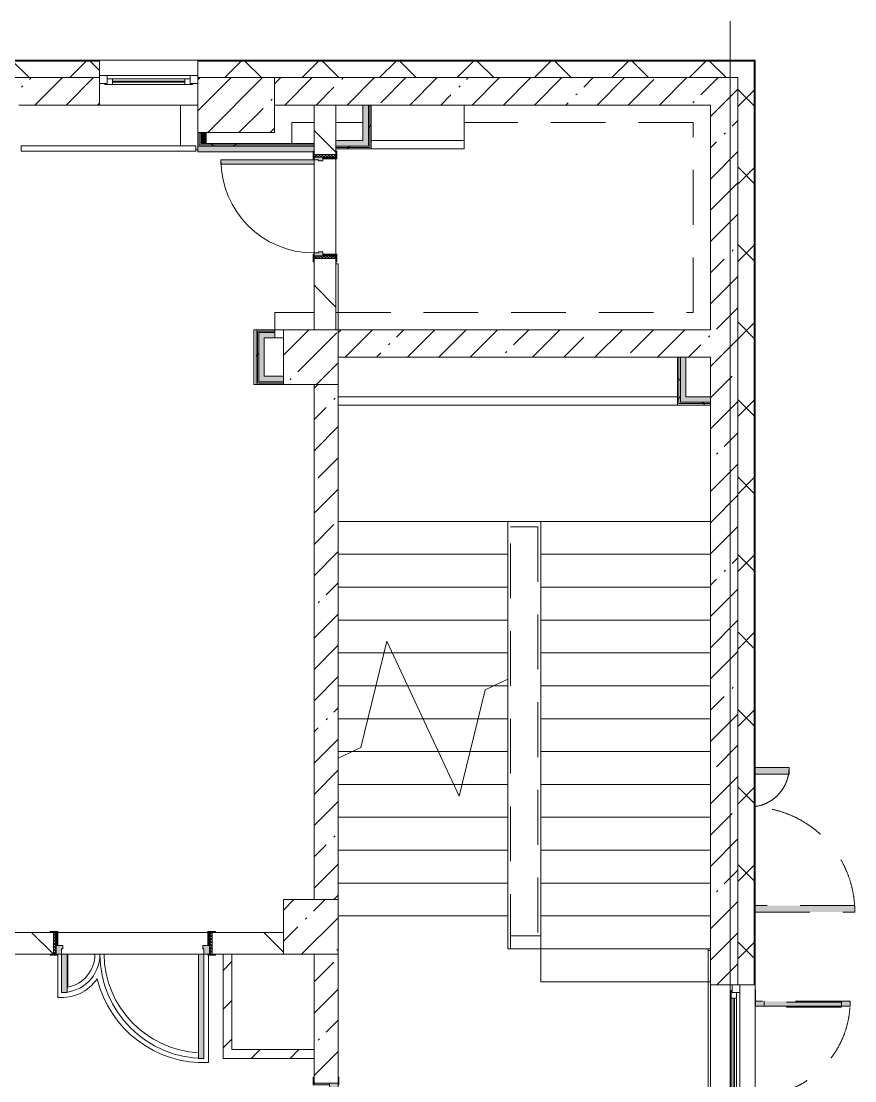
# Model space of a CAD drawing. Header units: millimetres. Extents: x 34897 to 231692, y -8553 to 29000.
# Drawn here: x 223218 to 230830, y 12246 to 21915 of the extents above; entities that cross this region are included whole.
import ezdxf

# ---------------------------------------------------------------- set-up
doc = ezdxf.new("R2010")
doc.units = ezdxf.units.MM
doc.linetypes.add('200_ШТРИХ__ш1_п0_6_', pattern=[800, 500, -300])
for name, color, linetype, lineweight in [('A-DETL-MBND-1', 7, '200_ШТРИХ__ш1_п0_6_', 9), ('A-GLAZ-2', 7, 'Continuous', 5), ('A-WALL', 7, 'Continuous', 9), ('A-WALL-3', 7, 'Continuous', 5), ('I-WALL-4', 7, 'Continuous', 5), ('S-COLS-3', 7, 'Continuous', 5), ('S-STRS-2', 7, 'Continuous', 5), ('S-STRS-MBND-2', 7, 'Continuous', 5), ('Оси', 7, 'Continuous', 9)]:
    doc.layers.add(name, color=color, linetype=linetype, lineweight=lineweight)
for name, color, linetype, lineweight, true_color in [('A-DOOR-1', 7, 'Continuous', 5, 0xaaaaaa), ('A-DOOR-2', 7, 'Continuous', 5, 0xe2e2e2), ('A-DOOR-FRAM-1', 7, 'Continuous', 5, 0xe2e2e2), ('A-DOOR-FRAM-2', 7, 'Continuous', 5, 0xaaaaaa), ('A-FLOR-1', 7, 'Continuous', 5, 0xaaaaaa), ('I-WALL-2', 7, 'Continuous', 5, 0xe7e7e7), ('I-WALL-3', 7, 'Continuous', 9, 0xe7e7e7)]:
    doc.layers.add(name, color=color, linetype=linetype, lineweight=lineweight, true_color=true_color)
pattern_1 = [(45, (104681.5, 0), (-285.1231, 285.1231), []), (45, (104966.64, 0), (-285.1231, 285.1231), [504.031, -100.806, 16.764, -84.042])]
pattern_2 = [(45, (104681.5, 0), (-353.5534, 353.5534), []), (135, (104681.5, 0), (-353.5534, -353.5534), [])]
pattern_3 = [(135, (104681.5, 0), (-353.5534, -353.5534), [])]
pattern_4 = [(45, (104681.52, 0), (-176.7767, 176.7767), [])]
pattern_5 = [(45, (104681.5, 0), (-530.33, 530.33), []), (135, (104681.5, 0), (-530.33, -530.33), [])]

# ---------------------------------------------------------------- blocks, each defined once
blk = doc.blocks.new('110_Дверь_СКБ_2Ст - Д-1_л_Лестничная клетка EIS60 2-32142534-2_10_2_птичка')
at = {"layer": 'A-DOOR-2'}
for points in [[(662.5, 110), (662.5, 1010), (612.5, 1010), (612.5, 110)], [(-587.5, 510), (-637.5, 510), (-637.5, 110), (-587.5, 110), (-587.5, 433.2)], [(712.5, 30), (697.5, 30), (697.5, -110), (712.5, -110), (712.5, -30.6)]]:
    blk.add_hatch(color=256, dxfattribs=at).paths.add_polyline_path(points)
h = blk.add_hatch(color=256, dxfattribs=at)
h.paths.add_polyline_path([(712.5, 110), (662.5, 110), (662.5, 60), (652.5, 60), (652.5, 30), (712.5, 30)])
h.paths.add_polyline_path([(-627.5, 30), (-627.5, 60), (-637.5, 60), (-637.5, 110), (-687.5, 110), (-687.5, 30)])
at = {"layer": 'A-DOOR-FRAM-1'}
for points in [[(-672.5, 110), (-672.5, 118), (-742.5, 118), (-742.5, 110)], [(767.5, 110), (767.5, 118), (697.5, 118), (697.5, 110)], [(-672.5, 30), (-687.5, 30), (-687.5, -110), (-672.5, -110), (-672.5, -30.6)], [(-672.5, -110), (-742.5, -110), (-742.5, -118), (-672.5, -118)], [(767.5, -118), (767.5, -110), (697.5, -110), (697.5, -118)]]:
    blk.add_hatch(color=256, dxfattribs=at).paths.add_polyline_path(points)
at = {"layer": 'A-DOOR-1'}
for p, q in [((662.5, 1010), (612.5, 1010)), ((612.5, 1010), (612.5, 110)), ((662.5, 110), (662.5, 1010)), ((-637.5, 510), (-637.5, 110)), ((-587.5, 510), (-637.5, 510)), ((-587.5, 110), (-587.5, 510)), ((-637.5, 110), (-587.5, 110)), ((612.5, 110), (662.5, 110))]:
    blk.add_line(p, q, dxfattribs=at)
for centre, radius, start, end in [((662.5, 110), 900, 90, 180), ((-637.5, 110), 400, 360, 90)]:
    blk.add_arc(centre, radius, start, end, dxfattribs=at)
at = {"layer": 'A-DOOR-FRAM-2'}
for p, q in [((-672.5, 118), (-742.5, 118)), ((-742.5, 118), (-742.5, 110)), ((-742.5, 110), (-672.5, 110)), ((-637.5, 110), (-687.5, 110)), ((-687.5, 110), (-687.5, 30)), ((-672.5, 110), (-672.5, 118)), ((-637.5, 60), (-637.5, 110)), ((662.5, 110), (662.5, 60)), ((712.5, 110), (662.5, 110)), ((767.5, 118), (697.5, 118)), ((697.5, 118), (697.5, 110)), ((697.5, 110), (767.5, 110)), ((712.5, 30), (712.5, 110)), ((767.5, 110), (767.5, 118)), ((-687.5, 30), (-627.5, 30)), ((-672.5, 30), (-687.5, 30)), ((-687.5, 30), (-687.5, -110)), ((-672.5, -110), (-672.5, 30)), ((-627.5, 60), (-637.5, 60)), ((-627.5, 30), (-627.5, 60)), ((662.5, 60), (652.5, 60)), ((652.5, 60), (652.5, 30)), ((652.5, 30), (712.5, 30)), ((712.5, 30), (697.5, 30)), ((697.5, 30), (697.5, -110)), ((712.5, -110), (712.5, 30)), ((-672.5, -110), (-742.5, -110)), ((-742.5, -110), (-742.5, -118)), ((-742.5, -118), (-672.5, -118)), ((-687.5, -110), (-672.5, -110)), ((-672.5, -118), (-672.5, -110)), ((697.5, -110), (712.5, -110)), ((767.5, -110), (697.5, -110)), ((697.5, -110), (697.5, -118)), ((697.5, -118), (767.5, -118)), ((767.5, -118), (767.5, -110))]:
    blk.add_line(p, q, dxfattribs=at)
blk = doc.blocks.new('120_Окно_СКБ_1Ст - 120_Окно_СКБ_1Ст 900х2500_h_ с форточкой-V114-2_10_2_птичка')
at = {"layer": 'A-GLAZ-2'}
for p, q in [((-450, -127), (-450, -57)), ((-450, -57), (-380, -57)), ((450, -57), (-450, -57)), ((-380, -57), (-380, -127)), ((380, -87), (-380, -87)), ((-380, -87), (-380, -127)), ((-330, -137), (-330, -87)), ((330, -137), (330, -87)), ((380, -127), (380, -57)), ((380, -57), (450, -57)), ((380, -127), (380, -87)), ((450, -57), (450, -127)), ((-380, -127), (-450, -127)), ((-450, -127), (-400, -127)), ((-380, -127), (-400, -127)), ((-400, -127), (-400, -137)), ((-400, -137), (400, -137)), ((400, -137), (-400, -137)), ((-330, -107), (330, -107)), ((330, -117), (-330, -117)), ((450, -127), (380, -127)), ((400, -127), (380, -127)), ((400, -127), (449.8, -127)), ((400, -137), (400, -127))]:
    blk.add_line(p, q, dxfattribs=at)
blk = doc.blocks.new('120_Окно_СКБ_1Ст - 120_Окно_СКБ_1Ст 1200х2500_h_ с форточкой2-24160662-2_10_2_птичка')
at = {"layer": 'A-GLAZ-2'}
for p, q in [((-600, -127), (-600, -57)), ((-600, -57), (-530, -57)), ((600, -57), (-600, -57)), ((-530, -57), (-530, -127)), ((530, -87), (-530, -87)), ((-530, -87), (-530, -127)), ((-480, -137), (-480, -87)), ((480, -137), (480, -87)), ((530, -127), (530, -57)), ((530, -57), (600, -57)), ((530, -127), (530, -87)), ((600, -57), (600, -127)), ((-530, -127), (-600, -127)), ((-600, -127), (-550, -127)), ((-530, -127), (-550, -127)), ((-550, -127), (-550, -137)), ((-550, -137), (550, -137)), ((550, -137), (-550, -137)), ((-480, -107), (480, -107)), ((480, -117), (-480, -117)), ((600, -127), (530, -127)), ((550, -127), (530, -127)), ((550, -127), (600, -127)), ((550, -137), (550, -127))]:
    blk.add_line(p, q, dxfattribs=at)
blk = doc.blocks.new('110_Дверь_СКБ_1Ст_Внутренняя1 - Д-8 950x2100h_охрана-V65-2_10_2_птичка')
at = {"layer": 'A-DOOR-1'}
h = blk.add_hatch(dxfattribs=at)
h.set_pattern_fill('FP_106', color=256, style=0, pattern_type=2)
h.set_pattern_definition([(135, (1826.41, 164.685), (-14.14214, -14.14214), []), (225, (1826.41, 164.685), (14.14214, -14.14214), [])])
h.paths.add_polyline_path([(487.5, 100), (462.5, 100), (462.5, -100), (487.5, -100), (487.5, -34.8)])
at = {"layer": 'A-DOOR-2'}
h = blk.add_hatch(color=256, dxfattribs=at)
h.paths.add_polyline_path([(-437.5, 100), (-437.5, 20), (-402.5, 20), (-402.5, 60), (-412.5, 60), (-416.2, 100)])
h.paths.add_polyline_path([(437.5, 100), (437.5, 60), (427.5, 60), (427.5, 20), (462.5, 20), (462.5, 100)])
at = {"layer": 'A-DOOR-FRAM-1'}
for points in [[(397.5, 950), (397.5, 100), (437.5, 100), (437.5, 950)], [(-492.5, 108), (-492.5, 100), (-422.5, 100), (-422.5, 108)], [(511.4, 108), (447.5, 108), (447.5, 100), (517.5, 100), (517.5, 108)], [(-422.5, 20), (-437.5, 20), (-437.5, -100), (-422.5, -100), (-422.5, -34.8)], [(462.5, 20), (447.5, 20), (447.5, -100), (462.5, -100), (462.5, -34.8)], [(-492.5, -100), (-492.5, -108), (-422.5, -108), (-422.5, -100)], [(517.5, -100), (447.5, -100), (447.5, -108), (517.5, -108)]]:
    blk.add_hatch(color=256, dxfattribs=at).paths.add_polyline_path(points)
at = {"layer": 'A-DOOR-FRAM-2'}
h = blk.add_hatch(dxfattribs=at)
h.set_pattern_fill('FP_107', color=256, style=0, pattern_type=2)
h.set_pattern_definition([(45, (-296.384, 164.685), (-14.1421, 14.1421), []), (135, (-296.384, 164.685), (-14.1421, -14.1421), [])])
h.paths.add_polyline_path([(-437.5, 100), (-462.5, 100), (-462.5, -100), (-437.5, -100), (-437.5, -34.8)])
at = {"layer": 'A-DOOR-1'}
for p, q in [((437.5, 950), (397.5, 950)), ((397.5, 950), (397.5, 100)), ((437.5, 100), (437.5, 950)), ((397.5, 100), (437.5, 100))]:
    blk.add_line(p, q, dxfattribs=at)
blk.add_arc((437.5, 100), 850, 90, 180, dxfattribs=at)
at = {"layer": 'A-DOOR-FRAM-2'}
for p, q in [((-422.5, 108), (-492.5, 108)), ((-492.5, 108), (-492.5, 100)), ((-492.5, 100), (-422.5, 100)), ((-437.5, 100), (-462.5, 100)), ((-462.5, 100), (-462.5, -100)), ((-412.5, 100), (-437.5, 100)), ((-437.5, 100), (-437.5, 20)), ((-437.5, -100), (-437.5, 100)), ((-422.5, 100), (-437.5, 100)), ((-437.5, 100), (-437.5, 99)), ((-437.5, 99), (-422.5, 99)), ((-422.5, 100), (-422.5, 108)), ((-422.5, 99), (-422.5, 100)), ((-412.5, 60), (-412.5, 100)), ((437.5, 100), (437.5, 60)), ((462.5, 100), (437.5, 100)), ((517.5, 108), (447.5, 108)), ((447.5, 108), (447.5, 100)), ((462.5, 100), (447.5, 100)), ((447.5, 100), (447.5, 99)), ((447.5, 100), (517.5, 100)), ((447.5, 99), (462.5, 99)), ((462.5, 20), (462.5, 100)), ((487.5, 100), (462.5, 100)), ((462.5, 100), (462.5, -100)), ((462.5, 99), (462.5, 100)), ((487.5, -100), (487.5, 100)), ((517.5, 100), (517.5, 108)), ((-437.5, 20), (-402.5, 20)), ((-422.5, 20), (-437.5, 20)), ((-437.5, 20), (-437.5, -100)), ((-422.5, -100), (-422.5, 20)), ((-402.5, 60), (-412.5, 60)), ((-402.5, 20), (-402.5, 60)), ((437.5, 60), (427.5, 60)), ((427.5, 60), (427.5, 20)), ((427.5, 20), (462.5, 20)), ((462.5, 20), (447.5, 20)), ((447.5, 20), (447.5, -100)), ((462.5, -100), (462.5, 20)), ((-422.5, -100), (-492.5, -100)), ((-492.5, -100), (-492.5, -108)), ((-492.5, -108), (-422.5, -108)), ((-462.5, -100), (-437.5, -100)), ((-437.5, -100), (-422.5, -100)), ((-422.5, -108), (-422.5, -100)), ((447.5, -100), (462.5, -100)), ((517.5, -100), (447.5, -100)), ((447.5, -100), (447.5, -108)), ((447.5, -108), (517.5, -108)), ((462.5, -100), (487.5, -100)), ((517.5, -108), (517.5, -100))]:
    blk.add_line(p, q, dxfattribs=at)
blk = doc.blocks.new('BSC_Колонна _Прямоугольная - 700х500-23282984-2_10_2_птичка')
at = {"layer": 'S-COLS-3'}
h = blk.add_hatch(dxfattribs=at)
h.set_pattern_fill('FP_170', color=256, style=0, pattern_type=2)
h.set_pattern_definition([(45, (-120500, -21150), (-285.1231, 285.1231), []), (45, (-120214.88, -21150), (-285.1231, 285.1231), [504.031, -100.806, 16.764, -84.042])])
h.paths.add_polyline_path([(-138.1, -250), (350, -250), (350, 250), (-350, 250), (-350, -250)])
for p, q in [((350, 250), (-350, 250)), ((-350, 250), (-350, -250)), ((350, -250), (350, 250)), ((-350, -250), (350, -250))]:
    blk.add_line(p, q, dxfattribs=at)
blk = doc.blocks.new('110_Дверь_СКБ_2Ст_Наружная - ДН-3_1_л__ Двухстворчатая 1200 х2900 из подвала EI30-23667726-2_10_2_птичка')
at = {"layer": 'A-DETL-MBND-1'}
for points in [[(679.5, 989), (619.5, 989), (619.5, 79), (679.5, 79)], [(-580.5, 79), (-580.5, 389), (-640.5, 389), (-640.5, 79)]]:
    blk.add_hatch(color=256, dxfattribs=at).paths.add_polyline_path(points)
for p, q in [((679.5, 989), (619.5, 989)), ((619.5, 989), (619.5, 79)), ((679.5, 79), (679.5, 989)), ((-640.5, 389), (-640.5, 79)), ((-580.5, 389), (-640.5, 389)), ((-580.5, 79), (-580.5, 389))]:
    blk.add_line(p, q, dxfattribs=at)
for centre, radius, start, end in [((679.5, 29), 960, 90, 176.98148), ((-640.5, 29), 360, 8.16602, 90)]:
    blk.add_arc(centre, radius, start, end, dxfattribs=at)
blk = doc.blocks.new('Дверь_Витражная_СКБ_2Ст - ВН-6-31912847-2_10_2_птичка')
at = {"layer": 'A-DETL-MBND-1'}
for points in [[(-643, -370), (-598, -370), (-598, -20), (-643, -20)], [(562, -884), (607, -884), (607, -20), (562, -20)]]:
    blk.add_hatch(color=256, dxfattribs=at).paths.add_polyline_path(points)
for p, q in [((-607, -20), (-715, -20)), ((-715, -20), (-607, -20)), ((-598, -20), (-643, -20)), ((-643, -370), (-643, -20)), ((-598, -20), (-643, -20)), ((-643, -20), (-643, -370)), ((-607, -370), (-607, -20)), ((-598, -370), (-598, -20)), ((-598, -370), (-598, -20)), ((562, -20), (607, -20)), ((562, -884), (562, -20)), ((562, -20), (562, -884)), ((607, -20), (562, -20)), ((607, -884), (607, -20)), ((607, -884), (607, -20)), ((607, -20), (715, -20)), ((607, -20), (715, -20)), ((607, -884), (607, -20)), ((-643, -100), (-598, -100)), ((-633, -290), (-633, -100)), ((-589, -290), (-589, -100)), ((553, -804), (553, -100)), ((607, -100), (562, -100)), ((597, -804), (597, -100)), ((-643, -290), (-598, -290)), ((-643, -370), (-598, -370)), ((-643, -370), (-598, -370)), ((607, -804), (562, -804)), ((607, -884), (562, -884)), ((562, -884), (607, -884))]:
    blk.add_line(p, q, dxfattribs=at)
for centre, radius, start, end in [((-607, -20), 350, 270, 0), ((607, -20), 864, 180, 270)]:
    blk.add_arc(centre, radius, start, end, dxfattribs=at)
blk = doc.blocks.new('BSC_Колонна _Прямоугольная - 500х500-22291386-2_10_2_птичка')
at = {"layer": 'S-COLS-3'}
h = blk.add_hatch(dxfattribs=at)
h.set_pattern_fill('FP_191', color=256, style=0, pattern_type=2)
h.set_pattern_definition([(45, (-121180, -13650), (-285.1231, 285.1231), []), (45, (-120894.88, -13650), (-285.1231, 285.1231), [504.031, -100.806, 16.764, -84.042])])
h.paths.add_polyline_path([(-250, -250), (250, -250), (250, 250), (-250, 250), (-250, -115.2)])
for p, q in [((250, 250), (-250, 250)), ((-250, 250), (-250, -250)), ((250, -250), (250, 250)), ((-250, -250), (250, -250))]:
    blk.add_line(p, q, dxfattribs=at)
blk = doc.blocks.new('BSC_Колонна _Прямоугольная - 500х500-V171-2_10_2_птичка')
at = {"layer": 'S-COLS-3'}
h = blk.add_hatch(dxfattribs=at)
h.set_pattern_fill('FP_200', color=256, style=0, pattern_type=2)
h.set_pattern_definition([(45, (-121180, -18850), (-285.1231, 285.1231), []), (45, (-120894.88, -18850), (-285.1231, 285.1231), [504.031, -100.806, 16.764, -84.042])])
h.paths.add_polyline_path([(-250, -250), (250, -250), (250, 250), (-250, 250), (-250, -109.1)])
for p, q in [((250, 250), (-250, 250)), ((-250, 250), (-250, -250)), ((250, -250), (250, 250)), ((-250, -250), (250, -250))]:
    blk.add_line(p, q, dxfattribs=at)
blk = doc.blocks.new('110_Дверь_СКБ_2Ст - Д-6_п__ ДОО_Дв_1450x2100h_Дверь из раздевальной в коридор-32371698-2_10_2_птичка')
at = {"layer": 'A-DOOR-1'}
h = blk.add_hatch(dxfattribs=at)
h.set_pattern_fill('FP_206', color=256, style=0, pattern_type=2)
h.set_pattern_definition([(225, (1576.41, -164.685), (-14.14214, 14.14214), []), (135, (1576.41, -164.685), (14.14214, 14.14214), [])])
h.paths.add_polyline_path([(737.5, -100), (737.5, 100), (712.5, 100), (712.5, -100)])
at = {"layer": 'A-DOOR-2'}
h = blk.add_hatch(color=256, dxfattribs=at)
h.paths.add_polyline_path([(-637.5, -100), (-637.5, -50), (-627.5, -50), (-627.5, -20), (-687.5, -20), (-687.5, -100)])
h.paths.add_polyline_path([(662.5, -100), (712.5, -100), (712.5, -20), (652.5, -20), (652.5, -50), (662.5, -50)])
for points in [[(-587.5, -450), (-587.5, -100), (-637.5, -100), (-637.5, -450)], [(612.5, -1050), (662.5, -1050), (662.5, -100), (612.5, -100)]]:
    blk.add_hatch(color=256, dxfattribs=at).paths.add_polyline_path(points)
at = {"layer": 'A-DOOR-FRAM-1'}
for points in [[(-672.5, 100), (-672.5, 108), (-742.5, 108), (-742.5, 100)], [(-672.5, -20), (-672.5, 100), (-687.5, 100), (-687.5, -20)], [(767.5, 100), (767.5, 108), (697.5, 108), (697.5, 100)], [(712.5, -20), (712.5, 100), (697.5, 100), (697.5, -20)], [(-672.5, -108), (-672.5, -100), (-742.5, -100), (-742.5, -108)], [(767.5, -108), (767.5, -100), (697.5, -100), (697.5, -108)]]:
    blk.add_hatch(color=256, dxfattribs=at).paths.add_polyline_path(points)
at = {"layer": 'A-DOOR-FRAM-2'}
h = blk.add_hatch(dxfattribs=at)
h.set_pattern_fill('FP_207', color=256, style=0, pattern_type=2)
h.set_pattern_definition([(315, (-546.384, -164.685), (-14.1421, -14.1421), []), (225, (-546.384, -164.685), (-14.1421, 14.1421), [])])
h.paths.add_polyline_path([(-687.5, -100), (-687.5, 100), (-712.5, 100), (-712.5, -100)])
at = {"layer": 'A-DOOR-1'}
for p, q in [((-637.5, -100), (-587.5, -100)), ((-637.5, -450), (-637.5, -100)), ((-587.5, -100), (-587.5, -450)), ((612.5, -100), (662.5, -100)), ((612.5, -1050), (612.5, -100)), ((662.5, -100), (662.5, -1050)), ((-587.5, -450), (-637.5, -450)), ((662.5, -1050), (612.5, -1050))]:
    blk.add_line(p, q, dxfattribs=at)
for centre, radius, start, end in [((-637.5, -100), 350, 270, 0), ((662.5, -100), 950, 180, 270)]:
    blk.add_arc(centre, radius, start, end, dxfattribs=at)
at = {"layer": 'A-DOOR-FRAM-2'}
for p, q in [((-742.5, 108), (-672.5, 108)), ((-742.5, 100), (-742.5, 108)), ((-672.5, 100), (-742.5, 100)), ((-712.5, 100), (-687.5, 100)), ((-712.5, -100), (-712.5, 100)), ((-687.5, 100), (-687.5, -100)), ((-687.5, 100), (-672.5, 100)), ((-687.5, -20), (-687.5, 100)), ((-672.5, 108), (-672.5, 100)), ((-672.5, 100), (-672.5, -20)), ((697.5, 100), (697.5, 108)), ((697.5, 108), (767.5, 108)), ((697.5, -20), (697.5, 100)), ((697.5, 100), (712.5, 100)), ((767.5, 100), (697.5, 100)), ((712.5, -100), (712.5, 100)), ((712.5, 100), (737.5, 100)), ((712.5, 100), (712.5, -20)), ((737.5, 100), (737.5, -100)), ((767.5, 108), (767.5, 100)), ((-687.5, -20), (-627.5, -20)), ((-687.5, -100), (-687.5, -20)), ((-672.5, -20), (-687.5, -20)), ((-637.5, -50), (-637.5, -100)), ((-627.5, -50), (-637.5, -50)), ((-627.5, -20), (-627.5, -50)), ((652.5, -20), (712.5, -20)), ((652.5, -50), (652.5, -20)), ((662.5, -50), (652.5, -50)), ((662.5, -100), (662.5, -50)), ((712.5, -20), (697.5, -20)), ((712.5, -20), (712.5, -100)), ((-742.5, -100), (-672.5, -100)), ((-742.5, -108), (-742.5, -100)), ((-672.5, -108), (-742.5, -108)), ((-687.5, -100), (-712.5, -100)), ((-637.5, -100), (-687.5, -100)), ((-672.5, -100), (-672.5, -108)), ((712.5, -100), (662.5, -100)), ((697.5, -108), (697.5, -100)), ((697.5, -100), (767.5, -100)), ((767.5, -108), (697.5, -108)), ((737.5, -100), (712.5, -100)), ((767.5, -100), (767.5, -108))]:
    blk.add_line(p, q, dxfattribs=at)
blk = doc.blocks.new('Зашивка приборов отопления30 - Зашивка приборов отопления-33323465-2_10_2_птичка')
at = {"layer": 'A-WALL-3'}
for p, q in [((121290.8, 18669.6), (124390.8, 18669.6)), ((124390.8, 18669.6), (121290.8, 18669.6)), ((121290.8, 18594.6), (124390.8, 18594.6))]:
    blk.add_line(p, q, dxfattribs=at)
blk = doc.blocks.new('Зашивка приборов отопления44 - Зашивка приборов отопления-33398827-2_10_2_птичка')
at = {"layer": 'A-WALL-3'}
for p, q in [((122140.8, 18669.6), (122140.8, 18994.6)), ((121290.8, 18669.6), (122140.8, 18669.6)), ((122141.3, 18669.6), (121290.8, 18669.6)), ((122141.3, 18594.6), (122141.3, 18669.6)), ((121290.8, 18594.6), (122141.3, 18594.6))]:
    blk.add_line(p, q, dxfattribs=at)

msp = doc.modelspace()

# ---------------------------------------------------------------- hatches: boundary and pattern name
at = {"layer": 'A-WALL-3'}
h = msp.add_hatch(dxfattribs=at)
h.set_pattern_fill('FP_93', color=256, style=0, pattern_type=2)
h.set_pattern_definition(pattern_2)
h.paths.add_polyline_path([(229911.5, 21400), (229911.5, 21550), (224831.7, 21550), (224831.7, 21400), (229761.5, 21400)])
h.paths.add_polyline_path([(223931.7, 21400), (223931.7, 21550), (222582, 21550), (222582, 21400), (223188.4, 21400)])
h.paths.add_polyline_path([(211130.6, 21400), (211532, 21400), (211532, 21550), (210231.7, 21550), (210231.7, 21400), (210731.5, 21400)])
h.paths.add_polyline_path([(213732, 21400), (213732, 21550), (212432, 21550), (212432, 21400), (212985.7, 21400)])
h.paths.add_polyline_path([(214632, 21400), (215931.5, 21400), (215931.5, 21550), (214632, 21550)])
h.paths.add_polyline_path([(220782, 21400), (221682, 21400), (221682, 21550), (220282, 21550), (220282, 21400), (220405.8, 21400)])
h.paths.add_polyline_path([(216831.5, 21400), (217982, 21400), (217982, 21550), (216831.5, 21550)])
h.paths.add_polyline_path([(204638, 21400), (205831.5, 21400), (205831.5, 21550), (201291.5, 21550), (201291.5, 21400), (203710.5, 21400)])
h.paths.add_polyline_path([(206731.5, 21400), (207931.7, 21400), (207931.7, 21550), (206731.5, 21550)])
h.paths.add_polyline_path([(197991.5, 21400), (197991.5, 21550), (197741.5, 21550), (197741.5, 21400)])
h = msp.add_hatch(dxfattribs=at)
h.set_pattern_fill('FP_93', color=256, style=0, pattern_type=2)
h.set_pattern_definition(pattern_2)
h.paths.add_polyline_path([(229761.5, -250), (229911.5, -250), (229911.5, 7700), (229761.5, 7700), (229761.5, -100)])
h.paths.add_polyline_path([(229911.5, 10000), (229911.5, 11920), (229761.5, 11920), (229761.5, 10000)])
h.paths.add_polyline_path([(229911.5, 13120), (229911.5, 21400), (229761.5, 21400), (229761.5, 13120)])
at = {"layer": 'I-WALL-2'}
for points in [[(226387.5, 20775), (226387.5, 21150), (226337.5, 21150), (226337.5, 20775)], [(226337.5, 20775), (226337.5, 20825), (226091.5, 20825), (226091.5, 20775)], [(225883.5, 20724), (225883.5, 20730), (225891.5, 20730), (225891.5, 20774), (224831.5, 20774), (224831.5, 20724), (225043.4, 20724)], [(225437.1, 18625), (225437.1, 19025), (225387.1, 19025), (225387.1, 18625)], [(229286.5, 18487.5), (229286.5, 18850), (229236.5, 18850), (229236.5, 18487.5)], [(225611.5, 18625), (225611.5, 18675), (225437.1, 18675), (225437.1, 18625)], [(229511.5, 18437.5), (229511.5, 18487.5), (229236.5, 18487.5), (229236.5, 18437.5)]]:
    msp.add_hatch(color=256, dxfattribs=at).paths.add_polyline_path(points)
at = {"layer": 'I-WALL-3'}
for points in [[(224906.5, 20799), (224906.5, 20900), (224856.5, 20900), (224856.5, 20799)], [(225533.5, 19025), (225533.5, 19075), (225387.1, 19075), (225387.1, 19025), (225507.2, 19025)]]:
    msp.add_hatch(color=256, dxfattribs=at).paths.add_polyline_path(points)
at = {"layer": 'I-WALL-4'}
h = msp.add_hatch(dxfattribs=at)
h.set_pattern_fill('FP_101', color=256, style=0, pattern_type=2)
h.set_pattern_definition(pattern_1)
h.paths.add_polyline_path([(216831.5, 21150), (217982, 21150), (217982, 21400), (216831.5, 21400)])
h.paths.add_polyline_path([(220782, 21150), (221682, 21150), (221682, 21400), (220782, 21400), (220782, 21239.3)])
h.paths.add_polyline_path([(225891.5, 21150), (225891.5, 21400), (225531.5, 21400), (225531.5, 21150)])
h.paths.add_polyline_path([(223197, 21150), (223931.7, 21150), (223931.7, 21400), (222582, 21400), (222582, 21150), (223188.4, 21150)])
h.paths.add_polyline_path([(205819, 21150), (205831.5, 21150), (205831.5, 21400), (205481.5, 21400), (205481.5, 21150), (205806.5, 21150)])
h.paths.add_polyline_path([(207420.5, 21150), (207931.7, 21150), (207931.7, 21400), (206731.5, 21400), (206731.5, 21150)])
h.paths.add_polyline_path([(210731.5, 21150), (211532, 21150), (211532, 21400), (210731.5, 21400)])
h.paths.add_polyline_path([(212985.7, 21150), (213732, 21150), (213732, 21400), (212432, 21400), (212432, 21150), (212906.5, 21150)])
h.paths.add_polyline_path([(215931.5, 21150), (215931.5, 21400), (215731.5, 21400), (215731.5, 21150), (215768.2, 21150)])
h.paths.add_polyline_path([(215031.5, 21150), (215031.5, 21400), (214632, 21400), (214632, 21150), (214840.7, 21150)])
h = msp.add_hatch(dxfattribs=at)
h.set_pattern_fill('FP_101', color=256, style=0, pattern_type=2)
h.set_pattern_definition(pattern_1)
h.paths.add_polyline_path([(229511.5, 21150), (229511.5, 21400), (225891.5, 21400), (225891.5, 21150), (227826, 21150)])
h = msp.add_hatch(dxfattribs=at)
h.set_pattern_fill('FP_101', color=256, style=0, pattern_type=2)
h.set_pattern_definition(pattern_1)
h.paths.add_polyline_path([(229681, 10600), (229761.5, 10600), (229761.5, 11920), (229511.5, 11920), (229511.5, 10600)])
h.paths.add_polyline_path([(229761.5, 13120), (229761.5, 21400), (229511.5, 21400), (229511.5, 13120), (229681, 13120)])
h = msp.add_hatch(dxfattribs=at)
h.set_pattern_fill('FP_104', color=256, style=0, pattern_type=2)
h.set_pattern_definition(pattern_3)
h.paths.add_polyline_path([(225891.5, 19100), (226091.5, 19100), (226091.5, 19750), (225891.5, 19750), (225891.5, 19319.3)])
h.paths.add_polyline_path([(226091.5, 20700), (226091.5, 21150), (225891.5, 21150), (225891.5, 20700), (225970.9, 20700)])
h = msp.add_hatch(dxfattribs=at)
h.set_pattern_fill('FP_205', color=256, style=0, pattern_type=2)
h.set_pattern_definition(pattern_5)
h.paths.add_polyline_path([(226400, 20762.5), (226400, 21150), (226387.5, 21150), (226387.5, 20762.5)])
h = msp.add_hatch(dxfattribs=at)
h.set_pattern_fill('FP_205', color=256, style=0, pattern_type=2)
h.set_pattern_definition(pattern_5)
h.paths.add_polyline_path([(226412.5, 20750), (226412.5, 21150), (226400, 21150), (226400, 20750)])
h = msp.add_hatch(dxfattribs=at)
h.set_pattern_fill('FP_205', color=256, style=0, pattern_type=2)
h.set_pattern_definition(pattern_5)
h.paths.add_polyline_path([(224856.5, 20799), (224856.5, 20900), (224844, 20900), (224844, 20799)])
h = msp.add_hatch(dxfattribs=at)
h.set_pattern_fill('FP_205', color=256, style=0, pattern_type=2)
h.set_pattern_definition(pattern_5)
h.paths.add_polyline_path([(225891.5, 20786.5), (225891.5, 20799), (224844, 20799), (224844, 20786.5), (225043.4, 20786.5)])
h = msp.add_hatch(dxfattribs=at)
h.set_pattern_fill('FP_205', color=256, style=0, pattern_type=2)
h.set_pattern_definition(pattern_5)
h.paths.add_polyline_path([(225891.5, 20774), (225891.5, 20786.5), (224831.5, 20786.5), (224831.5, 20774), (225043.4, 20774)])
h = msp.add_hatch(dxfattribs=at)
h.set_pattern_fill('FP_205', color=256, style=0, pattern_type=2)
h.set_pattern_definition(pattern_5)
h.paths.add_polyline_path([(226387.5, 20762.5), (226387.5, 20775), (226091.5, 20775), (226091.5, 20762.5), (226337.5, 20762.5)])
h = msp.add_hatch(dxfattribs=at)
h.set_pattern_fill('FP_205', color=256, style=0, pattern_type=2)
h.set_pattern_definition(pattern_5)
h.paths.add_polyline_path([(226337.5, 20750), (226400, 20750), (226400, 20762.5), (226091.5, 20762.5), (226091.5, 20750)])
h = msp.add_hatch(dxfattribs=at)
h.set_pattern_fill('FP_205', color=256, style=0, pattern_type=2)
h.set_pattern_definition(pattern_5)
h.paths.add_polyline_path([(225374.6, 18600), (225374.6, 19087.5), (225362.1, 19087.5), (225362.1, 18600)])
h = msp.add_hatch(dxfattribs=at)
h.set_pattern_fill('FP_205', color=256, style=0, pattern_type=2)
h.set_pattern_definition(pattern_5)
h.paths.add_polyline_path([(225387.1, 18612.5), (225387.1, 19075), (225374.6, 19075), (225374.6, 18612.5)])
h = msp.add_hatch(dxfattribs=at)
h.set_pattern_fill('FP_101', color=256, style=0, pattern_type=2)
h.set_pattern_definition(pattern_1)
h.paths.add_polyline_path([(229511.5, 18850), (229511.5, 19100), (226111.5, 19100), (226111.5, 18850), (229286.5, 18850)])
h = msp.add_hatch(dxfattribs=at)
h.set_pattern_fill('FP_205', color=256, style=0, pattern_type=2)
h.set_pattern_definition(pattern_5)
h.paths.add_polyline_path([(229224, 18425), (229224, 18850), (229211.5, 18850), (229211.5, 18425)])
h = msp.add_hatch(dxfattribs=at)
h.set_pattern_fill('FP_205', color=256, style=0, pattern_type=2)
h.set_pattern_definition(pattern_5)
h.paths.add_polyline_path([(229224, 18437.5), (229236.5, 18437.5), (229236.5, 18850), (229224, 18850), (229224, 18487.5)])
h = msp.add_hatch(dxfattribs=at)
h.set_pattern_fill('FP_101', color=256, style=0, pattern_type=2)
h.set_pattern_definition(pattern_1)
h.paths.add_polyline_path([(225970.9, 10600), (226111.5, 10600), (226111.5, 10825), (225891.5, 10825), (225891.5, 10600)])
h.paths.add_polyline_path([(225970.9, 12225), (226111.5, 12225), (226111.5, 13400), (225891.5, 13400), (225891.5, 12225)])
h.paths.add_polyline_path([(225904.7, 13900), (226111.5, 13900), (226111.5, 18600), (225891.5, 18600), (225891.5, 13900)])
h = msp.add_hatch(dxfattribs=at)
h.set_pattern_fill('FP_205', color=256, style=0, pattern_type=2)
h.set_pattern_definition(pattern_5)
h.paths.add_polyline_path([(229511.5, 18412.5), (229511.5, 18425), (229211.5, 18425), (229211.5, 18412.5)])
h = msp.add_hatch(dxfattribs=at)
h.set_pattern_fill('FP_205', color=256, style=0, pattern_type=2)
h.set_pattern_definition(pattern_5)
h.paths.add_polyline_path([(229511.5, 18425), (229511.5, 18437.5), (229224, 18437.5), (229224, 18425)])
h = msp.add_hatch(dxfattribs=at)
h.set_pattern_fill('FP_104', color=256, style=0, pattern_type=2)
h.set_pattern_definition(pattern_3)
h.paths.add_polyline_path([(220782, 13400), (223511.5, 13400), (223511.5, 13600), (220782, 13600), (220782, 13534.8)])
h.paths.add_polyline_path([(224961.5, 13400), (225611.5, 13400), (225611.5, 13600), (224961.5, 13600), (224961.5, 13534.8)])
h = msp.add_hatch(dxfattribs=at)
h.set_pattern_fill('FP_105', color=256, style=0, pattern_type=2)
h.set_pattern_definition(pattern_4)
h.paths.add_polyline_path([(225141.5, 12450), (225141.5, 13400), (225061.5, 13400), (225061.5, 12450)])
h = msp.add_hatch(dxfattribs=at)
h.set_pattern_fill('FP_105', color=256, style=0, pattern_type=2)
h.set_pattern_definition(pattern_4)
h.paths.add_polyline_path([(225891.5, 12450), (225891.5, 12530), (225141.5, 12530), (225141.5, 12450)])

# ---------------------------------------------------------------- linework, layer by layer
at = {"layer": 'A-DETL-MBND-1'}
for p, q in [((224673.5, 20779), (224673.5, 21150)), ((225891.5, 20992), (225689.5, 20992)), ((225689.5, 20992), (225689.5, 20799)), ((226337.5, 20992), (226091.5, 20992)), ((229353.5, 20992), (227262.5, 20992)), ((229353.5, 19258), (229353.5, 20992)), ((224811.7, 20742), (224831.5, 20742)), ((225533.5, 19100), (225533.5, 19258)), ((225533.5, 19258), (225891.5, 19258)), ((226091.5, 19258), (229353.5, 19258)), ((225533.5, 19025), (225611.5, 19025)), ((227686.5, 13450), (227686.5, 17300)), ((227936.5, 17300), (227686.5, 17300)), ((227936.5, 17300), (227936.5, 13570)), ((227686.5, 13570), (227961.5, 13570))]:
    msp.add_line(p, q, dxfattribs=at)
at = {"layer": 'A-FLOR-1'}
for p, q in [((225891.5, 19800), (225891.5, 20610)), ((225891.5, 20610), (225891.5, 19800)), ((226091.5, 19700), (226111.5, 19700)), ((226111.5, 19700), (226111.5, 19100)), ((225342.1, 18600), (225342.1, 19100)), ((225342.1, 19100), (225362.1, 19100)), ((225533.5, 19100), (225611.5, 19100)), ((225362.1, 18600), (225342.1, 18600)), ((227661.5, 13450), (227661.5, 13750)), ((229490.5, 13450), (227661.5, 13450)), ((229490.5, 10600), (229490.5, 13450)), ((223552.4, 13400), (223552.4, 13006.4)), ((223642.4, 13400), (223636.5, 13400)), ((224836.5, 13400), (223642.4, 13400)), ((223642.4, 13100.3), (223642.4, 13400)), ((224926.5, 12411.9), (224926.5, 13392)), ((229511.5, 13435), (229490.5, 13435))]:
    msp.add_line(p, q, dxfattribs=at)
for centre, radius, start, end in [((223586, 13400), 305, 280.66451, 0), ((224884, 13411), 910, 180.6926, 267.00995), ((223586, 13400), 395, 265.12655, 325.57769), ((224884, 13411), 1000, 193.54971, 272.43764)]:
    msp.add_arc(centre, radius, start, end, dxfattribs=at)
at = {"layer": 'A-WALL'}
for p, q in [((223931.7, 21553), (222582, 21553)), ((223931.7, 21550), (222582, 21550)), ((229914.5, 21553), (224831.7, 21553)), ((229911.5, 21550), (224831.7, 21550)), ((229911.5, 13120), (229911.5, 21550)), ((229914.5, 13120), (229914.5, 21553)), ((223931.7, 21400), (222582, 21400)), ((225891.5, 21400), (225531.5, 21400)), ((229761.5, 21400), (229761.5, 13120)), ((226091.5, 21150), (225891.5, 21150)), ((226412.5, 21150), (226337.5, 21150)), ((226387.5, 20775), (226387.5, 21150)), ((226400, 20762.5), (226400, 21150)), ((224844, 20786.5), (224844, 20900)), ((224856.5, 20799), (224856.5, 20900)), ((224856.5, 20799), (224906.5, 20799)), ((225891.5, 20774), (224831.5, 20774)), ((225891.5, 20786.5), (224844, 20786.5)), ((226091.5, 20775), (226387.5, 20775)), ((226091.5, 20762.5), (226400, 20762.5)), ((225374.6, 19087.5), (225374.6, 18612.5)), ((225374.6, 19087.5), (225533.5, 19087.5)), ((225387.1, 19075), (225387.1, 18625)), ((225387.1, 19075), (225533.5, 19075)), ((229286.5, 18850), (229211.5, 18850)), ((229224, 18850), (229224, 18425)), ((229236.5, 18850), (229236.5, 18437.5)), ((225374.6, 18612.5), (225611.5, 18612.5)), ((225387.1, 18625), (225611.5, 18625)), ((229511.5, 18412.5), (229511.5, 18487.5)), ((229224, 18425), (229511.5, 18425)), ((229236.5, 18437.5), (229511.5, 18437.5)), ((225141.5, 13400), (225061.5, 13400)), ((225891.5, 12450), (225891.5, 12530))]:
    msp.add_line(p, q, dxfattribs=at)
at = {"layer": 'A-WALL-3'}
for p, q in [((229919.5, 21558), (215931.5, 21558)), ((223931.7, 21400), (223931.7, 21558)), ((224831.7, 21558), (224831.7, 21400)), ((229919.5, -258), (229919.5, 21558)), ((225891.5, 21400), (229761.5, 21400)), ((229761.5, 13120), (229919.5, 13120))]:
    msp.add_line(p, q, dxfattribs=at)
at = {"layer": 'I-WALL-4'}
for p, q in [((223931.7, 21150), (223931.7, 21400)), ((224831.5, 21150), (223197, 21150)), ((225531.5, 21150), (225891.5, 21150)), ((225891.5, 21150), (225891.5, 20730)), ((226091.5, 21150), (226337.5, 21150)), ((226091.5, 20730), (226091.5, 21150)), ((226337.5, 21150), (226337.5, 20825)), ((226412.5, 21150), (229511.5, 21150)), ((226412.5, 20750), (226412.5, 21150)), ((229511.5, 21150), (229511.5, 19100)), ((224831.5, 20900), (224831.5, 20724)), ((224906.5, 20799), (224906.5, 20900)), ((225891.5, 20799), (224906.5, 20799)), ((225891.5, 20730), (225891.5, 20799)), ((226337.5, 20825), (226091.5, 20825)), ((223218, 20779), (224811.7, 20779)), ((223218, 20779), (223218, 20729)), ((224811.7, 20729), (223218, 20729)), ((224811.7, 20729), (224811.7, 20779)), ((224831.5, 20724), (225883.5, 20724)), ((226091.5, 20750), (226412.5, 20750)), ((225891.5, 19800), (225891.5, 20610)), ((226091.5, 20660), (226091.5, 19790)), ((225891.5, 19720), (225891.5, 19100)), ((226091.5, 19100), (226091.5, 19720)), ((225362.1, 19100), (225362.1, 18600)), ((225533.5, 19100), (225362.1, 19100)), ((225533.5, 19025), (225533.5, 19100)), ((229511.5, 19100), (226111.5, 19100)), ((225437.1, 18675), (225437.1, 19025)), ((225437.1, 19025), (225533.5, 19025)), ((226111.5, 18850), (229211.5, 18850)), ((229211.5, 18850), (229211.5, 18412.5)), ((229286.5, 18850), (229511.5, 18850)), ((229286.5, 18487.5), (229286.5, 18850)), ((229511.5, 18850), (229511.5, 18487.5)), ((225611.5, 18675), (225437.1, 18675)), ((225362.1, 18600), (225611.5, 18600)), ((225891.5, 18600), (225891.5, 13900)), ((226111.5, 13900), (226111.5, 18600)), ((229511.5, 18487.5), (229286.5, 18487.5)), ((229211.5, 18412.5), (229511.5, 18412.5)), ((229511.5, 18412.5), (229511.5, 10600)), ((223481.5, 13600), (221962, 13600)), ((223551.5, 13600), (224921.5, 13600)), ((225611.5, 13600), (224991.5, 13600)), ((220782, 13400), (223481.5, 13400)), ((224991.5, 13400), (225061.5, 13400)), ((225061.5, 13400), (225061.5, 12450)), ((225141.5, 13400), (225611.5, 13400)), ((225141.5, 12530), (225141.5, 13400)), ((225891.5, 13400), (225891.5, 12530)), ((226111.5, 12280), (226111.5, 13400)), ((229511.5, 13120), (229761.5, 13120)), ((225891.5, 12530), (225141.5, 12530)), ((225061.5, 12450), (225891.5, 12450)), ((225891.5, 12450), (225891.5, 12280))]:
    msp.add_line(p, q, dxfattribs=at)
at = {"layer": 'S-STRS-2'}
for p, q in [((226111.5, 17350), (227661.5, 17350)), ((226111.5, 17350), (227661.5, 17350)), ((227661.5, 17350), (227961.5, 17350)), ((227661.5, 17050), (227661.5, 17350)), ((229511.5, 17350), (227961.5, 17350)), ((227961.5, 17350), (227961.5, 17050)), ((229511.5, 17350), (227961.5, 17350)), ((226111.5, 17050), (227661.5, 17050)), ((226111.5, 17050), (227661.5, 17050)), ((227661.5, 16750), (227661.5, 17050)), ((227961.5, 17050), (227961.5, 16750)), ((229511.5, 17050), (227961.5, 17050)), ((229511.5, 17050), (227961.5, 17050)), ((226111.5, 16750), (227661.5, 16750)), ((226111.5, 16750), (227661.5, 16750)), ((227661.5, 16450), (227661.5, 16750)), ((227961.5, 16750), (227961.5, 16450)), ((229511.5, 16750), (227961.5, 16750)), ((229511.5, 16750), (227961.5, 16750)), ((226111.5, 16450), (227661.5, 16450)), ((226111.5, 16450), (227661.5, 16450)), ((227661.5, 16150), (227661.5, 16450)), ((227961.5, 16450), (227961.5, 16150)), ((229511.5, 16450), (227961.5, 16450)), ((229511.5, 16450), (227961.5, 16450)), ((226111.5, 16150), (226530.1, 16150)), ((226111.5, 16150), (226530.1, 16150)), ((226530.1, 16150), (226606.7, 16150)), ((226530.1, 16150), (226606.7, 16150)), ((226606.7, 16150), (227661.5, 16150)), ((226606.7, 16150), (227661.5, 16150)), ((227661.5, 15911.4), (227661.5, 16150)), ((227961.5, 16150), (227961.5, 15850)), ((229511.5, 16150), (227961.5, 16150)), ((229511.5, 16150), (227961.5, 16150)), ((227661.5, 15850), (227661.5, 15911.4)), ((226111.5, 15850), (226457.2, 15850)), ((226111.5, 15850), (226457.2, 15850)), ((226457.2, 15850), (226746.6, 15850)), ((226457.2, 15850), (226746.6, 15850)), ((226746.6, 15850), (227529.9, 15850)), ((226746.6, 15850), (227529.9, 15850)), ((227529.9, 15850), (227661.5, 15850)), ((227529.9, 15850), (227661.5, 15850)), ((227661.5, 15550), (227661.5, 15850)), ((227961.5, 15850), (227961.5, 15550)), ((229511.5, 15850), (227961.5, 15850)), ((229511.5, 15850), (227961.5, 15850)), ((226111.5, 15550), (226384.3, 15550)), ((226111.5, 15550), (226384.3, 15550)), ((226384.3, 15550), (226886.5, 15550)), ((226384.3, 15550), (226886.5, 15550)), ((226886.5, 15550), (227388.8, 15550)), ((226886.5, 15550), (227388.8, 15550)), ((227388.8, 15550), (227661.5, 15550)), ((227388.8, 15550), (227661.5, 15550)), ((227661.5, 15250), (227661.5, 15550)), ((227961.5, 15550), (227961.5, 15250)), ((229511.5, 15550), (227961.5, 15550)), ((229511.5, 15550), (227961.5, 15550)), ((226111.5, 15250), (226243.2, 15250)), ((226111.5, 15250), (226243.2, 15250)), ((226243.2, 15250), (227026.4, 15250)), ((226243.2, 15250), (227026.4, 15250)), ((227026.4, 15250), (227315.9, 15250)), ((227026.4, 15250), (227315.9, 15250)), ((227315.9, 15250), (227661.5, 15250)), ((227315.9, 15250), (227661.5, 15250)), ((227661.5, 14950), (227661.5, 15250)), ((227961.5, 15250), (227961.5, 14950)), ((229511.5, 15250), (227961.5, 15250)), ((229511.5, 15250), (227961.5, 15250)), ((226111.5, 14950), (227166.3, 14950)), ((226111.5, 14950), (227166.3, 14950)), ((227166.3, 14950), (227242.9, 14950)), ((227166.3, 14950), (227242.9, 14950)), ((227242.9, 14950), (227661.5, 14950)), ((227242.9, 14950), (227661.5, 14950)), ((227661.5, 14650), (227661.5, 14950)), ((227961.5, 14950), (227961.5, 14650)), ((229511.5, 14950), (227961.5, 14950)), ((229511.5, 14950), (227961.5, 14950)), ((226111.5, 14650), (227661.5, 14650)), ((226111.5, 14650), (227661.5, 14650)), ((227661.5, 14350), (227661.5, 14650)), ((227961.5, 14650), (227961.5, 14350)), ((229511.5, 14650), (227961.5, 14650)), ((229511.5, 14650), (227961.5, 14650)), ((226111.5, 14350), (227661.5, 14350)), ((226111.5, 14350), (227661.5, 14350)), ((227661.5, 14050), (227661.5, 14350)), ((227961.5, 14350), (227961.5, 14050)), ((229511.5, 14350), (227961.5, 14350)), ((229511.5, 14350), (227961.5, 14350)), ((226111.5, 14050), (227661.5, 14050)), ((226111.5, 14050), (227661.5, 14050)), ((227661.5, 13750), (227661.5, 14050)), ((227961.5, 14050), (227961.5, 13750)), ((229511.5, 14050), (227961.5, 14050)), ((229511.5, 14050), (227961.5, 14050)), ((226111.5, 13750), (227661.5, 13750)), ((226111.5, 13750), (227661.5, 13750)), ((227961.5, 13750), (227961.5, 13450)), ((229511.5, 13750), (227961.5, 13750)), ((229511.5, 13750), (227961.5, 13750)), ((229511.5, 13450), (227961.5, 13450))]:
    msp.add_line(p, q, dxfattribs=at)
at = {"layer": 'S-STRS-MBND-2'}
for p, q in [((226111.5, 18850), (226111.5, 17350)), ((229511.5, 18850), (226111.5, 18850)), ((229511.5, 17350), (229511.5, 18850)), ((226111.5, 17350), (227661.5, 17350)), ((226111.5, 15848.6), (226111.5, 17350)), ((226111.5, 17350), (227661.5, 17350)), ((227661.5, 17350), (227961.5, 17350)), ((227661.5, 15911.4), (227661.5, 17350)), ((229511.5, 17350), (227961.5, 17350)), ((227961.5, 17350), (227961.5, 13150)), ((229511.5, 17350), (227961.5, 17350)), ((229511.5, 17350), (229511.5, 13150)), ((226111.5, 17050), (227661.5, 17050)), ((226111.5, 17050), (227661.5, 17050)), ((229511.5, 17050), (227961.5, 17050)), ((229511.5, 17050), (227961.5, 17050)), ((226111.5, 16750), (227661.5, 16750)), ((226111.5, 16750), (227661.5, 16750)), ((229511.5, 16750), (227961.5, 16750)), ((229511.5, 16750), (227961.5, 16750)), ((226111.5, 16450), (227661.5, 16450)), ((226111.5, 16450), (227661.5, 16450)), ((229511.5, 16450), (227961.5, 16450)), ((229511.5, 16450), (227961.5, 16450)), ((226556.3, 16258.1), (226320.1, 15285.9)), ((227216.7, 14841.9), (226556.3, 16258.1)), ((226111.5, 16150), (226530.1, 16150)), ((226111.5, 16150), (226530.1, 16150)), ((226606.7, 16150), (227661.5, 16150)), ((226606.7, 16150), (227661.5, 16150)), ((229511.5, 16150), (227961.5, 16150)), ((229511.5, 16150), (227961.5, 16150)), ((227661.5, 15911.4), (227453, 15814.1)), ((226111.5, 15850), (226457.2, 15850)), ((226111.5, 15850), (226457.2, 15850)), ((226746.6, 15850), (227529.9, 15850)), ((226746.6, 15850), (227529.9, 15850)), ((227453, 15814.1), (227216.7, 14841.9)), ((229511.5, 15850), (227961.5, 15850)), ((229511.5, 15850), (227961.5, 15850)), ((226111.5, 15550), (226384.3, 15550)), ((226111.5, 15550), (226384.3, 15550)), ((226886.5, 15550), (227388.8, 15550)), ((226886.5, 15550), (227388.8, 15550)), ((229511.5, 15550), (227961.5, 15550)), ((229511.5, 15550), (227961.5, 15550)), ((226320.1, 15285.9), (226111.5, 15188.6)), ((226111.5, 15250), (226243.2, 15250)), ((226111.5, 15250), (226243.2, 15250)), ((227026.4, 15250), (227315.9, 15250)), ((227026.4, 15250), (227315.9, 15250)), ((229511.5, 15250), (227961.5, 15250)), ((229511.5, 15250), (227961.5, 15250)), ((227166.3, 14950), (227242.9, 14950)), ((227166.3, 14950), (227242.9, 14950)), ((229511.5, 14950), (227961.5, 14950)), ((229511.5, 14950), (227961.5, 14950)), ((229511.5, 14650), (227961.5, 14650)), ((229511.5, 14650), (227961.5, 14650)), ((229511.5, 14350), (227961.5, 14350)), ((229511.5, 14350), (227961.5, 14350)), ((229511.5, 14050), (227961.5, 14050)), ((229511.5, 14050), (227961.5, 14050)), ((229511.5, 13750), (227961.5, 13750)), ((229511.5, 13750), (227961.5, 13750)), ((229511.5, 13450), (227961.5, 13450)), ((229511.5, 13450), (227961.5, 13450)), ((229511.5, 13150), (227961.5, 13150))]:
    msp.add_line(p, q, dxfattribs=at)
at = {"layer": 'Оси'}
msp.add_line((229691.5, 10029.8), (229691.5, 21915.1), dxfattribs=at)

# ---------------------------------------------------------------- block references
at = {"layer": 'A-DETL-MBND-1'}
for name, p, rotation in [('110_Дверь_СКБ_2Ст_Наружная - ДН-3_1_л__ Двухстворчатая 1200 х2900 из подвала EI30-23667726-2_10_2_птичка', (229840.5, 14464.5), 269.9999999999999), ('Дверь_Витражная_СКБ_2Ст - ВН-6-31912847-2_10_2_птичка', (229902.5, 12365), 89.99999999999957)]:
    msp.add_blockref(name, p, dxfattribs=dict(at, rotation=rotation))
at = {"layer": 'A-DOOR-1'}
for name, p, rotation in [('110_Дверь_СКБ_1Ст_Внутренняя1 - Д-8 950x2100h_охрана-V65-2_10_2_птичка', (225991.5, 20212.5), 89.99999999999991), ('110_Дверь_СКБ_2Ст - Д-1_л_Лестничная клетка EIS60 2-32142534-2_10_2_птичка', (226001.5, 11537.5), 269.9999999999999)]:
    msp.add_blockref(name, p, dxfattribs=dict(at, rotation=rotation))
msp.add_blockref('110_Дверь_СКБ_2Ст - Д-6_п__ ДОО_Дв_1450x2100h_Дверь из раздевальной в коридор-32371698-2_10_2_птичка', (224224, 13500), dxfattribs=at)
at = {"layer": 'A-GLAZ-2'}
msp.add_blockref('120_Окно_СКБ_1Ст - 120_Окно_СКБ_1Ст 900х2500_h_ с форточкой-V114-2_10_2_птичка', (224381.7, 21475), dxfattribs=at)
at = {"layer": 'A-GLAZ-2', "rotation": 269.9999999999999}
msp.add_blockref('120_Окно_СКБ_1Ст - 120_Окно_СКБ_1Ст 1200х2500_h_ с форточкой2-24160662-2_10_2_птичка', (229836.5, 12520), dxfattribs=at)
at = {"layer": 'A-WALL-3'}
for name, p in [('Зашивка приборов отопления44 - Зашивка приборов отопления-33398827-2_10_2_птичка', (105121.7, 2155.4)), ('Зашивка приборов отопления30 - Зашивка приборов отопления-33323465-2_10_2_птичка', (104820.7, -182.1))]:
    msp.add_blockref(name, p, dxfattribs=at)
at = {"layer": 'S-COLS-3'}
for name, p in [('BSC_Колонна _Прямоугольная - 700х500-23282984-2_10_2_птичка', (225181.5, 21150)), ('BSC_Колонна _Прямоугольная - 500х500-V171-2_10_2_птичка', (225861.5, 18850)), ('BSC_Колонна _Прямоугольная - 500х500-22291386-2_10_2_птичка', (225861.5, 13650))]:
    msp.add_blockref(name, p, dxfattribs=at)

doc.saveas('drawing.dxf')
